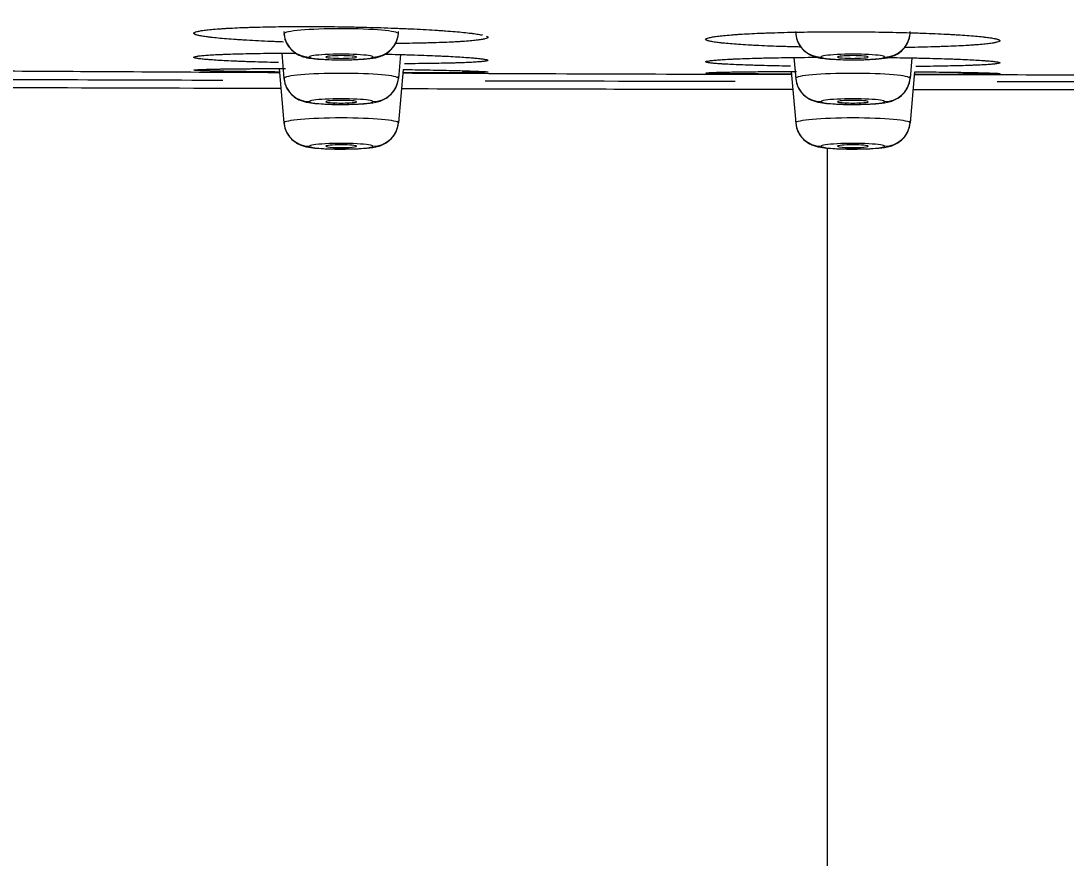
# Model space of a CAD drawing. Header units: millimetres. Extents: x 2433 to 4809, y -10272 to -6912.
# Drawn here: x 3142.27 to 3183.12, y -8053.73 to -8021.01 of the extents above; entities that cross this region are included whole.
import ezdxf

# ---------------------------------------------------------------- set-up
doc = ezdxf.new("R2010")
doc.units = ezdxf.units.MM
doc.layers.add('DIM', color=3, linetype='Continuous', lineweight=13)
doc.styles.add('ARIAL', font='arial.ttf')
doc.dimstyles.get("Standard").update_dxf_attribs({"dimtxt": 15, "dimasz": 15, "dimexe": 0.18, "dimexo": 0.0625, "dimgap": 4, "dimtad": 0, "dimtih": 1, "dimtoh": 1, "dimdec": 1, "dimdsep": 46, "dimtxsty": 'ARIAL', "dimcen": 0, "dimclrd": 3, "dimclre": 3, "dimclrt": 3, "dimadec": 0, "dimazin": 0, "dimtfac": 1, "dimtdec": 1, "dimtofl": 0, "dimtmove": 0, "dimatfit": 3, "dimfxl": 1, "dimtolj": 1, "dimtzin": 0, "dimarcsym": 0})

# ---------------------------------------------------------------- blocks, each defined once
blk = doc.blocks.new('*D39')
at = {"layer": 'Defpoints', "color": 0, "transparency": 16777216}
for p in [(3049.874, -8014.142), (3319.8, -8014.414), (3319.8, -8083.189)]:
    blk.add_point(p, dxfattribs=at)
at = {"layer": 'DIM', "color": 3, "lineweight": -2, "transparency": 16777216}
for p, q in [((3049.874, -8014.204), (3049.874, -8083.369)), ((3319.8, -8014.476), (3319.8, -8083.369)), ((3067.874, -8083.189), (3233.417, -8083.189)), ((3301.8, -8083.189), (3283.432, -8083.189))]:
    blk.add_line(p, q, dxfattribs=at)
at = {"layer": 'DIM', "color": 3, "transparency": 16777216}
for points in [[(3067.874, -8080.189), (3067.874, -8086.189), (3049.874, -8083.189)], [(3301.8, -8080.189), (3301.8, -8086.189), (3319.8, -8083.189)]]:
    blk.add_solid(points, dxfattribs=at)
at = {"layer": 'DIM', "color": 3, "transparency": 16777216, "insert": (3258.425, -8083.189), "char_height": 18, "attachment_point": 5, "style": 'ARIAL'}
blk.add_mtext('\\A1;270', dxfattribs=at)

msp = doc.modelspace()

# ---------------------------------------------------------------- linework, layer by layer
at = {"linetype": 'Continuous', "lineweight": 18}
for p, q in [((3152.465, -8022.275), (3152.551, -8023.256)), ((3157.106, -8022.324), (3157.024, -8023.256)), ((3172.48, -8022.443), (3172.551, -8023.256)), ((3177.094, -8022.457), (3177.024, -8023.256)), ((3152.365, -8022.876), (3152.551, -8024.999)), ((3157.207, -8022.91), (3157.024, -8024.999)), ((3172.375, -8022.987), (3172.551, -8024.999)), ((3177.199, -8022.998), (3177.024, -8024.999)), ((3173.787, -8025.981), (3173.787, -8559.916))]:
    msp.add_line(p, q, dxfattribs=at)
at = {"linetype": 'Continuous', "lineweight": 13}
for centre, major_axis, ratio, start_param, end_param in [((3154.787, -8021.513), (-2.236, 0), 0.087156, 3.141593, 6.283185), ((3153.547, -8021.426), (1, 0), 0.996195, 3.228859, 4.712389), ((3156.028, -8021.426), (-1, 0), 0.996195, 1.570796, 3.054326), ((3173.547, -8021.426), (1, 0), 0.996195, 3.228859, 4.712389), ((3176.028, -8021.426), (-1, 0), 0.996195, 1.570796, 3.054326), ((3154.787, -8022.422), (1.24, 0), 0.087156, 0, 3.141593), ((3174.787, -8022.422), (1.24, 0), 0.087156, 0, 3.141593), ((3154.787, -8022.422), (1.24, 0), 0.087156, 3.141593, 6.283185), ((3174.787, -8022.422), (1.24, 0), 0.087156, 3.141593, 6.283185), ((3154.787, -8023.256), (-2.236, 0), 0.087156, 3.141593, 6.283185), ((3174.787, -8023.256), (-2.236, 0), 0.087156, 3.141593, 6.283185), ((3154.787, -8024.165), (1.24, 0), 0.087156, 0, 3.141593), ((3154.787, -8024.165), (1.24, 0), 0.087156, 3.141593, 6.283185), ((3174.787, -8024.165), (1.24, 0), 0.087156, 0, 3.141593), ((3174.787, -8024.165), (1.24, 0), 0.087156, 3.141593, 6.283185), ((3154.787, -8024.999), (-2.236, 0), 0.087156, 3.141593, 6.283185), ((3174.787, -8024.999), (-2.236, 0), 0.087156, 3.141593, 6.283185), ((3154.787, -8025.908), (1.24, 0), 0.087156, 0, 3.141593), ((3154.787, -8025.908), (1.24, 0), 0.087156, 3.141593, 6.283185), ((3174.787, -8025.908), (1.24, 0), 0.087156, 0, 3.141593), ((3174.787, -8025.908), (1.24, 0), 0.087156, 3.141593, 6.283185)]:
    msp.add_ellipse(centre, major_axis=major_axis, ratio=ratio, start_param=start_param, end_param=end_param, dxfattribs=at)
at = {"linetype": 'Continuous', "lineweight": 18}
for centre, major_axis, ratio, start_param, end_param in [((3154.787, -8022.422), (-0.6, 0), 0.087156, 3.141593, 6.283185), ((3174.787, -8022.422), (-0.6, 0), 0.087156, 3.141593, 6.283185), ((3154.787, -8022.422), (-0.6, 0), 0.087156, 0, 3.141593), ((3174.787, -8022.422), (-0.6, 0), 0.087156, 0, 3.141593), ((3153.547, -8023.169), (1, 0), 0.996195, 3.228859, 4.712389), ((3156.028, -8023.169), (-1, 0), 0.996195, 1.570796, 3.054326), ((3173.547, -8023.169), (1, 0), 0.996195, 3.228859, 4.712389), ((3176.028, -8023.169), (-1, 0), 0.996195, 1.570796, 3.054326), ((3154.787, -8024.168), (-0.6, 0), 0.087156, 3.141593, 6.283185), ((3154.787, -8024.168), (-0.6, 0), 0.087156, 0, 3.141593), ((3174.787, -8024.168), (-0.6, 0), 0.087156, 3.141593, 6.283185), ((3174.787, -8024.168), (-0.6, 0), 0.087156, 0, 3.141593), ((3153.547, -8024.912), (1, 0), 0.996195, 3.228859, 4.712389), ((3156.028, -8024.912), (-1, 0), 0.996195, 1.570796, 3.054326), ((3173.547, -8024.912), (1, 0), 0.996195, 3.228859, 4.712389), ((3176.028, -8024.912), (-1, 0), 0.996195, 1.570796, 3.054326), ((3154.787, -8025.908), (-0.6, 0), 0.087156, 3.141593, 6.283185), ((3154.787, -8025.908), (-0.6, 0), 0.087156, 0, 3.141593), ((3174.787, -8025.908), (-0.6, 0), 0.087156, 3.141593, 6.283185), ((3174.787, -8025.908), (-0.6, 0), 0.087156, 0, 3.141593)]:
    msp.add_ellipse(centre, major_axis=major_axis, ratio=ratio, start_param=start_param, end_param=end_param, dxfattribs=at)
for points, knots in [([(3152.539, -8021.836), (3152.498, -8021.834), (3152.458, -8021.833), (3152.374, -8021.83), (3152.245, -8021.825), (3152.119, -8021.82), (3151.872, -8021.809), (3151.711, -8021.802), (3151.4, -8021.787), (3151.25, -8021.779), (3151.032, -8021.766), (3150.961, -8021.762), (3150.855, -8021.755), (3150.821, -8021.753), (3150.753, -8021.748), (3150.719, -8021.746), (3150.553, -8021.735), (3150.428, -8021.726), (3150.193, -8021.706), (3150.083, -8021.697), (3149.877, -8021.677), (3149.781, -8021.666), (3149.671, -8021.653), (3149.649, -8021.651), (3149.607, -8021.645), (3149.546, -8021.637), (3149.49, -8021.629), (3149.383, -8021.613), (3149.321, -8021.602), (3149.213, -8021.581), (3149.168, -8021.57), (3149.122, -8021.556), (3149.113, -8021.553), (3149.097, -8021.548), (3149.09, -8021.545), (3149.069, -8021.537), (3149.058, -8021.531), (3149.031, -8021.515), (3149.022, -8021.504), (3149.023, -8021.493)], [0, 0, 0, 0, 0.019567, 0.019567, 0.040427, 0.082148, 0.082148, 0.165589, 0.165589, 0.24903, 0.24903, 0.290751, 0.290751, 0.311611, 0.311611, 0.332471, 0.332471, 0.415912, 0.415912, 0.499353, 0.499353, 0.582794, 0.582794, 0.603655, 0.603655, 0.624515, 0.666236, 0.666236, 0.749677, 0.749677, 0.833118, 0.833118, 0.853978, 0.853978, 0.874838, 0.874838, 0.916559, 0.916559, 1, 1, 1, 1]), ([(3149.023, -8021.493), (3149.024, -8021.482), (3149.035, -8021.471), (3149.075, -8021.45), (3149.105, -8021.44), (3149.162, -8021.425), (3149.183, -8021.42), (3149.231, -8021.41), (3149.257, -8021.405), (3149.341, -8021.39), (3149.406, -8021.381), (3149.552, -8021.362), (3149.633, -8021.354), (3149.81, -8021.337), (3149.907, -8021.329), (3150.039, -8021.319), (3150.065, -8021.317), (3150.12, -8021.313), (3150.148, -8021.311), (3150.233, -8021.306), (3150.291, -8021.302), (3150.471, -8021.292), (3150.597, -8021.286), (3150.863, -8021.274), (3151.003, -8021.268), (3151.222, -8021.261), (3151.296, -8021.259), (3151.411, -8021.255), (3151.449, -8021.254), (3151.527, -8021.252), (3151.567, -8021.251), (3151.765, -8021.246), (3151.927, -8021.243), (3152.26, -8021.237), (3152.43, -8021.235), (3152.777, -8021.232), (3152.954, -8021.231), (3153.181, -8021.23), (3153.226, -8021.23), (3153.318, -8021.23), (3153.364, -8021.23), (3153.501, -8021.23), (3153.593, -8021.23), (3153.87, -8021.23), (3154.055, -8021.232), (3154.428, -8021.235), (3154.615, -8021.237), (3154.897, -8021.241), (3154.991, -8021.243), (3155.133, -8021.245), (3155.18, -8021.246), (3155.275, -8021.248), (3155.322, -8021.249), (3155.557, -8021.254), (3155.743, -8021.259), (3156.11, -8021.268), (3156.292, -8021.274), (3156.65, -8021.286), (3156.827, -8021.292), (3157.045, -8021.301), (3157.089, -8021.303), (3157.175, -8021.306), (3157.304, -8021.311), (3157.43, -8021.317), (3157.678, -8021.329), (3157.838, -8021.337), (3158.149, -8021.353), (3158.3, -8021.362), (3158.518, -8021.376), (3158.589, -8021.38), (3158.694, -8021.388), (3158.729, -8021.39), (3158.797, -8021.395), (3158.965, -8021.407), (3159.121, -8021.419), (3159.356, -8021.44), (3159.576, -8021.46), (3159.767, -8021.482), (3159.877, -8021.495), (3159.898, -8021.498), (3159.94, -8021.503), (3160.001, -8021.512), (3160.058, -8021.52), (3160.164, -8021.536), (3160.226, -8021.547), (3160.291, -8021.56), (3160.302, -8021.563), (3160.312, -8021.565)], [0, 0, 0, 0, 0.034239, 0.034239, 0.068478, 0.068478, 0.085597, 0.085597, 0.102717, 0.102717, 0.136956, 0.136956, 0.171195, 0.171195, 0.205434, 0.205434, 0.213993, 0.213993, 0.222553, 0.222553, 0.239673, 0.239673, 0.273912, 0.273912, 0.308151, 0.308151, 0.32527, 0.32527, 0.33383, 0.33383, 0.34239, 0.34239, 0.376628, 0.376628, 0.410867, 0.410867, 0.445106, 0.445106, 0.453666, 0.453666, 0.462226, 0.462226, 0.479345, 0.479345, 0.513584, 0.513584, 0.547823, 0.547823, 0.564943, 0.564943, 0.573502, 0.573502, 0.582062, 0.582062, 0.616301, 0.616301, 0.65054, 0.65054, 0.684779, 0.684779, 0.693339, 0.693339, 0.701899, 0.719018, 0.719018, 0.753257, 0.753257, 0.787496, 0.787496, 0.804615, 0.804615, 0.813175, 0.813175, 0.821735, 0.855974, 0.855974, 0.890213, 0.924452, 0.924452, 0.933011, 0.933011, 0.941571, 0.958691, 0.958691, 0.99293, 0.99293, 1, 1, 1, 1]), ([(3152.547, -8021.426), (3152.549, -8021.564), (3152.593, -8021.787), (3152.757, -8022.063), (3152.944, -8022.24), (3153.132, -8022.352), (3153.305, -8022.416), (3153.501, -8022.462), (3153.781, -8022.499), (3154.238, -8022.526), (3154.64, -8022.537), (3154.817, -8022.534), (3154.826, -8022.533)], [0, 0, 0, 0, 0.122527, 0.215408, 0.294634, 0.364592, 0.427727, 0.496738, 0.634659, 0.831916, 0.991471, 1, 1, 1, 1]), ([(3154.826, -8022.533), (3155.004, -8022.533), (3155.349, -8022.527), (3155.853, -8022.492), (3156.143, -8022.461), (3156.49, -8022.337), (3156.752, -8022.148), (3156.952, -8021.859), (3157.021, -8021.602), (3157.028, -8021.454), (3157.028, -8021.426)], [0, 0, 0, 0, 0.162675, 0.337768, 0.550867, 0.638384, 0.752048, 0.857541, 0.972916, 1, 1, 1, 1]), ([(3169.032, -8021.73), (3169.034, -8021.72), (3169.045, -8021.71), (3169.085, -8021.689), (3169.114, -8021.679), (3169.172, -8021.664), (3169.193, -8021.659), (3169.24, -8021.649), (3169.266, -8021.644), (3169.351, -8021.629), (3169.416, -8021.62), (3169.562, -8021.601), (3169.643, -8021.592), (3169.82, -8021.574), (3169.917, -8021.565), (3170.049, -8021.555), (3170.076, -8021.553), (3170.13, -8021.549), (3170.158, -8021.547), (3170.243, -8021.541), (3170.302, -8021.537), (3170.481, -8021.525), (3170.608, -8021.518), (3170.874, -8021.504), (3171.013, -8021.498), (3171.232, -8021.489), (3171.307, -8021.486), (3171.421, -8021.482), (3171.46, -8021.48), (3171.538, -8021.477), (3171.577, -8021.476), (3171.775, -8021.47), (3171.938, -8021.465), (3172.271, -8021.456), (3172.441, -8021.453), (3172.788, -8021.446), (3172.965, -8021.444), (3173.192, -8021.441), (3173.237, -8021.44), (3173.329, -8021.439), (3173.375, -8021.439), (3173.512, -8021.437), (3173.605, -8021.437), (3173.881, -8021.435), (3174.067, -8021.434), (3174.439, -8021.434), (3174.626, -8021.434), (3174.908, -8021.436), (3175.002, -8021.436), (3175.144, -8021.438), (3175.191, -8021.438), (3175.286, -8021.439), (3175.333, -8021.439), (3175.569, -8021.442), (3175.754, -8021.445), (3176.122, -8021.451), (3176.303, -8021.455), (3176.661, -8021.463), (3176.838, -8021.467), (3177.056, -8021.474), (3177.1, -8021.475), (3177.186, -8021.478), (3177.315, -8021.482), (3177.441, -8021.486), (3177.689, -8021.495), (3177.85, -8021.501), (3178.16, -8021.515), (3178.311, -8021.522), (3178.529, -8021.533), (3178.6, -8021.537), (3178.705, -8021.543), (3178.739, -8021.545), (3178.808, -8021.549), (3178.976, -8021.559), (3179.132, -8021.57), (3179.367, -8021.588), (3179.586, -8021.606), (3179.777, -8021.625), (3179.887, -8021.637), (3179.908, -8021.64), (3179.95, -8021.644), (3180.011, -8021.652), (3180.068, -8021.659), (3180.174, -8021.674), (3180.236, -8021.684), (3180.344, -8021.705), (3180.389, -8021.715), (3180.434, -8021.728), (3180.443, -8021.731), (3180.459, -8021.736), (3180.467, -8021.738), (3180.487, -8021.746), (3180.499, -8021.751), (3180.526, -8021.767), (3180.534, -8021.777), (3180.533, -8021.787)], [0, 0, 0, 0, 0.03125, 0.03125, 0.0625, 0.0625, 0.078125, 0.078125, 0.09375, 0.09375, 0.125, 0.125, 0.15625, 0.15625, 0.1875, 0.1875, 0.195312, 0.195312, 0.203125, 0.203125, 0.21875, 0.21875, 0.25, 0.25, 0.28125, 0.28125, 0.296875, 0.296875, 0.304687, 0.304687, 0.3125, 0.3125, 0.34375, 0.34375, 0.375, 0.375, 0.40625, 0.40625, 0.414062, 0.414062, 0.421875, 0.421875, 0.4375, 0.4375, 0.46875, 0.46875, 0.5, 0.5, 0.515625, 0.515625, 0.523437, 0.523437, 0.53125, 0.53125, 0.5625, 0.5625, 0.59375, 0.59375, 0.625, 0.625, 0.632812, 0.632812, 0.640625, 0.65625, 0.65625, 0.6875, 0.6875, 0.71875, 0.71875, 0.734375, 0.734375, 0.742187, 0.742187, 0.75, 0.78125, 0.78125, 0.8125, 0.84375, 0.84375, 0.851562, 0.851562, 0.859375, 0.875, 0.875, 0.90625, 0.90625, 0.9375, 0.9375, 0.945312, 0.945312, 0.953125, 0.953125, 0.96875, 0.96875, 1, 1, 1, 1]), ([(3172.547, -8021.426), (3172.549, -8021.564), (3172.593, -8021.787), (3172.757, -8022.063), (3172.944, -8022.24), (3173.132, -8022.352), (3173.305, -8022.416), (3173.501, -8022.462), (3173.781, -8022.499), (3174.238, -8022.526), (3174.64, -8022.537), (3174.817, -8022.534), (3174.826, -8022.533)], [0, 0, 0, 0, 0.122527, 0.215408, 0.294634, 0.364592, 0.427727, 0.496738, 0.634659, 0.831916, 0.991471, 1, 1, 1, 1]), ([(3174.826, -8022.533), (3175.004, -8022.533), (3175.349, -8022.527), (3175.853, -8022.492), (3176.143, -8022.461), (3176.49, -8022.337), (3176.752, -8022.148), (3176.952, -8021.859), (3177.021, -8021.602), (3177.028, -8021.454), (3177.028, -8021.426)], [0, 0, 0, 0, 0.162675, 0.337768, 0.550867, 0.638384, 0.752048, 0.857541, 0.972916, 1, 1, 1, 1]), ([(3160.524, -8021.656), (3160.523, -8021.666), (3160.512, -8021.676), (3160.472, -8021.697), (3160.443, -8021.706), (3160.385, -8021.721), (3160.364, -8021.725), (3160.328, -8021.732), (3160.316, -8021.735), (3160.29, -8021.739), (3160.276, -8021.742), (3160.206, -8021.753), (3160.141, -8021.762), (3159.995, -8021.779), (3159.914, -8021.787), (3159.736, -8021.802), (3159.639, -8021.809), (3159.507, -8021.818), (3159.481, -8021.82), (3159.426, -8021.823), (3159.398, -8021.825), (3159.313, -8021.83), (3159.255, -8021.833), (3159.075, -8021.842), (3158.948, -8021.848), (3158.682, -8021.859), (3158.543, -8021.863), (3158.324, -8021.87), (3158.249, -8021.872), (3158.135, -8021.875), (3158.096, -8021.876), (3158.018, -8021.878), (3157.979, -8021.879), (3157.781, -8021.883), (3157.619, -8021.886), (3157.287, -8021.891), (3157.117, -8021.893), (3156.94, -8021.894), (3156.938, -8021.894), (3156.935, -8021.894)], [0, 0, 0, 0, 0.083219, 0.083219, 0.166438, 0.166438, 0.208047, 0.208047, 0.228852, 0.228852, 0.249657, 0.249657, 0.332876, 0.332876, 0.416095, 0.416095, 0.499313, 0.499313, 0.520118, 0.520118, 0.540923, 0.540923, 0.582532, 0.582532, 0.665751, 0.665751, 0.74897, 0.74897, 0.79058, 0.79058, 0.811384, 0.811384, 0.832189, 0.832189, 0.915408, 0.915408, 0.998627, 0.998627, 1, 1, 1, 1]), ([(3160.46, -8021.606), (3160.462, -8021.606), (3160.463, -8021.607), (3160.478, -8021.613), (3160.489, -8021.618), (3160.516, -8021.634), (3160.525, -8021.645), (3160.524, -8021.656)], [0, 0, 0, 0, 0.02787, 0.02787, 0.351913, 0.351913, 1, 1, 1, 1]), ([(3172.742, -8022.033), (3172.679, -8022.031), (3172.616, -8022.03), (3172.511, -8022.027), (3172.467, -8022.026), (3172.381, -8022.024), (3172.252, -8022.02), (3172.126, -8022.016), (3171.878, -8022.008), (3171.718, -8022.003), (3171.407, -8021.991), (3171.257, -8021.984), (3171.039, -8021.974), (3170.968, -8021.97), (3170.863, -8021.965), (3170.828, -8021.963), (3170.76, -8021.959), (3170.726, -8021.957), (3170.56, -8021.948), (3170.435, -8021.94), (3170.2, -8021.924), (3170.09, -8021.915), (3169.885, -8021.898), (3169.789, -8021.889), (3169.679, -8021.877), (3169.657, -8021.875), (3169.615, -8021.87), (3169.554, -8021.863), (3169.498, -8021.856), (3169.392, -8021.842), (3169.329, -8021.832), (3169.222, -8021.812), (3169.176, -8021.802), (3169.131, -8021.79), (3169.122, -8021.787), (3169.106, -8021.782), (3169.099, -8021.779), (3169.078, -8021.772), (3169.067, -8021.766), (3169.04, -8021.751), (3169.031, -8021.741), (3169.032, -8021.73)], [0, 0, 0, 0, 0.028812, 0.028812, 0.049045, 0.049045, 0.069278, 0.109744, 0.109744, 0.190677, 0.190677, 0.271609, 0.271609, 0.312075, 0.312075, 0.332308, 0.332308, 0.352541, 0.352541, 0.433474, 0.433474, 0.514406, 0.514406, 0.595338, 0.595338, 0.615571, 0.615571, 0.635804, 0.676271, 0.676271, 0.757203, 0.757203, 0.838135, 0.838135, 0.858368, 0.858368, 0.878601, 0.878601, 0.919068, 0.919068, 1, 1, 1, 1]), ([(3180.533, -8021.787), (3180.532, -8021.798), (3180.521, -8021.808), (3180.481, -8021.828), (3180.452, -8021.838), (3180.394, -8021.852), (3180.373, -8021.857), (3180.337, -8021.864), (3180.325, -8021.866), (3180.299, -8021.871), (3180.285, -8021.873), (3180.214, -8021.885), (3180.149, -8021.894), (3180.003, -8021.912), (3179.922, -8021.92), (3179.744, -8021.937), (3179.647, -8021.945), (3179.515, -8021.954), (3179.488, -8021.956), (3179.434, -8021.96), (3179.406, -8021.962), (3179.321, -8021.967), (3179.262, -8021.971), (3179.082, -8021.981), (3178.956, -8021.988), (3178.69, -8022), (3178.55, -8022.006), (3178.331, -8022.014), (3178.257, -8022.017), (3178.142, -8022.02), (3178.104, -8022.022), (3178.026, -8022.024), (3177.986, -8022.025), (3177.788, -8022.031), (3177.626, -8022.035), (3177.294, -8022.043), (3177.124, -8022.046), (3176.908, -8022.049), (3176.865, -8022.05), (3176.822, -8022.051)], [0, 0, 0, 0, 0.081669, 0.081669, 0.163339, 0.163339, 0.204173, 0.204173, 0.224591, 0.224591, 0.245008, 0.245008, 0.326677, 0.326677, 0.408347, 0.408347, 0.490016, 0.490016, 0.510433, 0.510433, 0.530851, 0.530851, 0.571685, 0.571685, 0.653355, 0.653355, 0.735024, 0.735024, 0.775859, 0.775859, 0.796276, 0.796276, 0.816693, 0.816693, 0.898362, 0.898362, 0.980032, 0.980032, 1, 1, 1, 1]), ([(3149.028, -8022.432), (3149.029, -8022.425), (3149.041, -8022.418), (3149.082, -8022.405), (3149.112, -8022.398), (3149.19, -8022.385), (3149.238, -8022.379), (3149.352, -8022.367), (3149.418, -8022.361), (3149.565, -8022.35), (3149.646, -8022.344), (3149.825, -8022.333), (3149.922, -8022.328), (3150.054, -8022.322), (3150.081, -8022.321), (3150.136, -8022.319), (3150.164, -8022.318), (3150.249, -8022.314), (3150.308, -8022.312), (3150.488, -8022.305), (3150.615, -8022.302), (3150.882, -8022.294), (3151.022, -8022.291), (3151.241, -8022.287), (3151.316, -8022.285), (3151.431, -8022.283), (3151.469, -8022.283), (3151.547, -8022.281), (3151.587, -8022.281), (3151.786, -8022.278), (3151.949, -8022.276), (3152.282, -8022.273), (3152.452, -8022.272), (3152.748, -8022.271), (3152.872, -8022.27), (3152.997, -8022.27)], [0, 0, 0, 0, 0.078731, 0.078731, 0.157462, 0.157462, 0.236193, 0.236193, 0.314923, 0.314923, 0.393654, 0.393654, 0.472385, 0.472385, 0.492068, 0.492068, 0.511751, 0.511751, 0.551116, 0.551116, 0.629847, 0.629847, 0.708578, 0.708578, 0.747943, 0.747943, 0.767626, 0.767626, 0.787309, 0.787309, 0.866039, 0.866039, 0.94477, 0.94477, 1, 1, 1, 1]), ([(3156.518, -8022.309), (3156.69, -8022.313), (3156.859, -8022.317), (3157.069, -8022.323), (3157.113, -8022.325), (3157.199, -8022.327), (3157.328, -8022.331), (3157.453, -8022.335), (3157.701, -8022.343), (3157.861, -8022.348), (3158.171, -8022.359), (3158.321, -8022.365), (3158.538, -8022.374), (3158.609, -8022.378), (3158.714, -8022.382), (3158.749, -8022.384), (3158.817, -8022.387), (3158.984, -8022.395), (3159.14, -8022.403), (3159.373, -8022.417), (3159.592, -8022.43), (3159.781, -8022.444), (3159.89, -8022.453), (3159.912, -8022.455), (3159.953, -8022.458), (3160.014, -8022.463), (3160.07, -8022.469), (3160.175, -8022.479), (3160.236, -8022.486), (3160.343, -8022.5), (3160.387, -8022.506), (3160.432, -8022.515), (3160.44, -8022.517), (3160.456, -8022.52), (3160.463, -8022.522), (3160.484, -8022.527), (3160.495, -8022.53), (3160.521, -8022.54), (3160.529, -8022.547), (3160.527, -8022.553)], [0, 0, 0, 0, 0.073895, 0.073895, 0.093189, 0.093189, 0.112483, 0.151071, 0.151071, 0.228246, 0.228246, 0.305422, 0.305422, 0.344009, 0.344009, 0.363303, 0.363303, 0.382597, 0.459772, 0.459772, 0.536948, 0.614123, 0.614123, 0.633417, 0.633417, 0.652711, 0.691298, 0.691298, 0.768474, 0.768474, 0.845649, 0.845649, 0.864943, 0.864943, 0.884237, 0.884237, 0.922825, 0.922825, 1, 1, 1, 1]), ([(3152.335, -8022.641), (3152.314, -8022.641), (3152.208, -8022.638), (3152.103, -8022.635), (3151.856, -8022.629), (3151.696, -8022.624), (3151.386, -8022.615), (3151.236, -8022.61), (3151.018, -8022.602), (3150.947, -8022.599), (3150.843, -8022.595), (3150.808, -8022.594), (3150.74, -8022.591), (3150.707, -8022.59), (3150.541, -8022.582), (3150.417, -8022.577), (3150.183, -8022.565), (3150.073, -8022.559), (3149.869, -8022.546), (3149.774, -8022.54), (3149.664, -8022.532), (3149.643, -8022.53), (3149.601, -8022.527), (3149.541, -8022.522), (3149.485, -8022.517), (3149.379, -8022.507), (3149.318, -8022.5), (3149.212, -8022.487), (3149.167, -8022.48), (3149.122, -8022.471), (3149.114, -8022.47), (3149.098, -8022.466), (3149.091, -8022.464), (3149.071, -8022.459), (3149.06, -8022.456), (3149.034, -8022.445), (3149.026, -8022.438), (3149.028, -8022.432)], [0, 0, 0, 0, 0.010668, 0.053682, 0.053682, 0.139711, 0.139711, 0.22574, 0.22574, 0.268754, 0.268754, 0.290262, 0.290262, 0.311769, 0.311769, 0.397798, 0.397798, 0.483827, 0.483827, 0.569855, 0.569855, 0.591363, 0.591363, 0.61287, 0.655884, 0.655884, 0.741913, 0.741913, 0.827942, 0.827942, 0.849449, 0.849449, 0.870957, 0.870957, 0.913971, 0.913971, 1, 1, 1, 1]), ([(3160.527, -8022.553), (3160.525, -8022.56), (3160.514, -8022.566), (3160.472, -8022.578), (3160.442, -8022.584), (3160.384, -8022.592), (3160.362, -8022.595), (3160.326, -8022.599), (3160.313, -8022.6), (3160.287, -8022.603), (3160.273, -8022.604), (3160.202, -8022.611), (3160.136, -8022.616), (3159.989, -8022.626), (3159.908, -8022.63), (3159.729, -8022.639), (3159.631, -8022.643), (3159.499, -8022.648), (3159.472, -8022.649), (3159.417, -8022.651), (3159.389, -8022.652), (3159.304, -8022.655), (3159.245, -8022.656), (3159.064, -8022.662), (3158.938, -8022.665), (3158.671, -8022.67), (3158.531, -8022.673), (3158.311, -8022.676), (3158.236, -8022.677), (3158.122, -8022.679), (3158.083, -8022.679), (3158.005, -8022.68), (3157.966, -8022.68), (3157.767, -8022.682), (3157.604, -8022.684), (3157.379, -8022.685), (3157.32, -8022.686), (3157.26, -8022.686)], [0, 0, 0, 0, 0.088071, 0.088071, 0.176142, 0.176142, 0.220177, 0.220177, 0.242195, 0.242195, 0.264212, 0.264212, 0.352283, 0.352283, 0.440354, 0.440354, 0.528425, 0.528425, 0.550443, 0.550443, 0.57246, 0.57246, 0.616496, 0.616496, 0.704566, 0.704566, 0.792637, 0.792637, 0.836673, 0.836673, 0.85869, 0.85869, 0.880708, 0.880708, 0.968779, 0.968779, 1, 1, 1, 1]), ([(3172.348, -8022.78), (3172.324, -8022.78), (3172.214, -8022.778), (3172.107, -8022.776), (3171.86, -8022.771), (3171.7, -8022.768), (3171.39, -8022.761), (3171.24, -8022.757), (3171.023, -8022.751), (3170.952, -8022.749), (3170.847, -8022.746), (3170.813, -8022.745), (3170.745, -8022.743), (3170.711, -8022.742), (3170.546, -8022.736), (3170.422, -8022.732), (3170.188, -8022.722), (3170.078, -8022.717), (3169.874, -8022.707), (3169.779, -8022.702), (3169.67, -8022.695), (3169.649, -8022.694), (3169.607, -8022.691), (3169.546, -8022.687), (3169.49, -8022.683), (3169.385, -8022.674), (3169.324, -8022.668), (3169.218, -8022.657), (3169.173, -8022.651), (3169.128, -8022.643), (3169.12, -8022.642), (3169.104, -8022.639), (3169.097, -8022.637), (3169.077, -8022.632), (3169.066, -8022.629), (3169.04, -8022.62), (3169.032, -8022.614), (3169.034, -8022.608)], [0, 0, 0, 0, 0.012155, 0.055105, 0.055105, 0.141004, 0.141004, 0.226904, 0.226904, 0.269853, 0.269853, 0.291328, 0.291328, 0.312803, 0.312803, 0.398703, 0.398703, 0.484602, 0.484602, 0.570502, 0.570502, 0.591977, 0.591977, 0.613452, 0.656402, 0.656402, 0.742301, 0.742301, 0.828201, 0.828201, 0.849676, 0.849676, 0.871151, 0.871151, 0.9141, 0.9141, 1, 1, 1, 1]), ([(3169.034, -8022.608), (3169.036, -8022.601), (3169.048, -8022.595), (3169.089, -8022.583), (3169.119, -8022.577), (3169.197, -8022.565), (3169.246, -8022.559), (3169.36, -8022.547), (3169.425, -8022.541), (3169.572, -8022.53), (3169.654, -8022.524), (3169.833, -8022.513), (3169.93, -8022.508), (3170.062, -8022.502), (3170.089, -8022.5), (3170.144, -8022.498), (3170.172, -8022.497), (3170.257, -8022.493), (3170.316, -8022.491), (3170.497, -8022.483), (3170.623, -8022.479), (3170.89, -8022.471), (3171.03, -8022.467), (3171.25, -8022.461), (3171.325, -8022.459), (3171.439, -8022.457), (3171.478, -8022.456), (3171.556, -8022.454), (3171.596, -8022.454), (3171.794, -8022.45), (3171.957, -8022.447), (3172.291, -8022.442), (3172.461, -8022.44), (3172.809, -8022.436), (3172.987, -8022.434), (3173.213, -8022.433), (3173.259, -8022.432), (3173.33, -8022.432), (3173.356, -8022.432), (3173.382, -8022.432)], [0, 0, 0, 0, 0.07468, 0.07468, 0.14936, 0.14936, 0.224039, 0.224039, 0.298719, 0.298719, 0.373399, 0.373399, 0.448079, 0.448079, 0.466749, 0.466749, 0.485419, 0.485419, 0.522759, 0.522759, 0.597438, 0.597438, 0.672118, 0.672118, 0.709458, 0.709458, 0.728128, 0.728128, 0.746798, 0.746798, 0.821478, 0.821478, 0.896158, 0.896158, 0.970838, 0.970838, 0.989508, 0.989508, 1, 1, 1, 1]), ([(3176.113, -8022.441), (3176.245, -8022.443), (3176.376, -8022.445), (3176.684, -8022.45), (3176.861, -8022.453), (3177.079, -8022.457), (3177.122, -8022.458), (3177.208, -8022.459), (3177.337, -8022.462), (3177.463, -8022.465), (3177.71, -8022.471), (3177.87, -8022.475), (3178.18, -8022.483), (3178.33, -8022.488), (3178.547, -8022.495), (3178.618, -8022.498), (3178.723, -8022.501), (3178.757, -8022.503), (3178.825, -8022.505), (3178.993, -8022.512), (3179.148, -8022.519), (3179.382, -8022.53), (3179.6, -8022.541), (3179.789, -8022.553), (3179.898, -8022.56), (3179.92, -8022.562), (3179.961, -8022.565), (3180.022, -8022.569), (3180.078, -8022.574), (3180.183, -8022.583), (3180.244, -8022.589), (3180.35, -8022.602), (3180.395, -8022.608), (3180.439, -8022.616), (3180.448, -8022.617), (3180.463, -8022.62), (3180.471, -8022.622), (3180.491, -8022.627), (3180.502, -8022.63), (3180.528, -8022.639), (3180.536, -8022.645), (3180.534, -8022.651)], [0, 0, 0, 0, 0.052754, 0.052754, 0.125619, 0.125619, 0.143836, 0.143836, 0.162052, 0.198484, 0.198484, 0.271349, 0.271349, 0.344214, 0.344214, 0.380647, 0.380647, 0.398863, 0.398863, 0.41708, 0.489945, 0.489945, 0.56281, 0.635675, 0.635675, 0.653891, 0.653891, 0.672107, 0.70854, 0.70854, 0.781405, 0.781405, 0.85427, 0.85427, 0.872486, 0.872486, 0.890702, 0.890702, 0.927135, 0.927135, 1, 1, 1, 1]), ([(3180.534, -8022.651), (3180.532, -8022.657), (3180.52, -8022.663), (3180.479, -8022.675), (3180.449, -8022.681), (3180.39, -8022.689), (3180.368, -8022.692), (3180.332, -8022.696), (3180.32, -8022.697), (3180.293, -8022.7), (3180.279, -8022.701), (3180.208, -8022.708), (3180.142, -8022.713), (3179.995, -8022.723), (3179.914, -8022.728), (3179.734, -8022.737), (3179.637, -8022.742), (3179.504, -8022.747), (3179.477, -8022.748), (3179.422, -8022.75), (3179.394, -8022.751), (3179.309, -8022.754), (3179.25, -8022.756), (3179.069, -8022.762), (3178.943, -8022.766), (3178.676, -8022.772), (3178.536, -8022.775), (3178.316, -8022.78), (3178.241, -8022.781), (3178.126, -8022.783), (3178.088, -8022.784), (3178.01, -8022.785), (3177.97, -8022.786), (3177.771, -8022.789), (3177.609, -8022.791), (3177.379, -8022.794), (3177.315, -8022.794), (3177.25, -8022.795)], [0, 0, 0, 0, 0.087858, 0.087858, 0.175716, 0.175716, 0.219645, 0.219645, 0.24161, 0.24161, 0.263574, 0.263574, 0.351432, 0.351432, 0.43929, 0.43929, 0.527148, 0.527148, 0.549113, 0.549113, 0.571077, 0.571077, 0.615006, 0.615006, 0.702864, 0.702864, 0.790722, 0.790722, 0.834651, 0.834651, 0.856616, 0.856616, 0.87858, 0.87858, 0.966438, 0.966438, 1, 1, 1, 1]), ([(3137.204, -8022.941), (3138.62, -8022.949), (3141.519, -8022.966), (3146.195, -8022.992), (3149.851, -8023.012), (3151.972, -8023.022), (3152.375, -8023.024)], [0, 0, 0, 0, 0.287335, 0.588231, 0.921856, 1, 1, 1, 1]), ([(3152.372, -8023.01), (3152.333, -8023.009), (3152.208, -8023.008), (3152.086, -8023.007), (3151.839, -8023.004), (3151.679, -8023.003), (3151.37, -8022.999), (3151.22, -8022.997), (3151.004, -8022.994), (3150.933, -8022.993), (3150.829, -8022.992), (3150.794, -8022.991), (3150.727, -8022.99), (3150.693, -8022.99), (3150.529, -8022.987), (3150.405, -8022.985), (3150.172, -8022.981), (3150.064, -8022.979), (3149.86, -8022.974), (3149.766, -8022.972), (3149.658, -8022.969), (3149.637, -8022.968), (3149.595, -8022.967), (3149.535, -8022.965), (3149.48, -8022.964), (3149.376, -8022.96), (3149.315, -8022.958), (3149.21, -8022.953), (3149.166, -8022.95), (3149.122, -8022.947), (3149.114, -8022.946), (3149.099, -8022.945), (3149.092, -8022.944), (3149.072, -8022.942), (3149.062, -8022.941), (3149.037, -8022.937), (3149.03, -8022.935), (3149.032, -8022.932)], [0, 0, 0, 0, 0.01965, 0.062273, 0.062273, 0.147521, 0.147521, 0.232769, 0.232769, 0.275393, 0.275393, 0.296705, 0.296705, 0.318017, 0.318017, 0.403265, 0.403265, 0.488513, 0.488513, 0.573761, 0.573761, 0.595073, 0.595073, 0.616385, 0.659009, 0.659009, 0.744256, 0.744256, 0.829504, 0.829504, 0.850816, 0.850816, 0.872128, 0.872128, 0.914752, 0.914752, 1, 1, 1, 1]), ([(3149.032, -8022.932), (3149.035, -8022.929), (3149.047, -8022.927), (3149.09, -8022.922), (3149.151, -8022.917), (3149.248, -8022.912), (3149.335, -8022.909), (3149.366, -8022.907), (3149.432, -8022.905), (3149.467, -8022.904), (3149.578, -8022.901), (3149.66, -8022.899), (3149.839, -8022.895), (3149.937, -8022.893), (3150.07, -8022.891), (3150.097, -8022.89), (3150.152, -8022.889), (3150.18, -8022.889), (3150.266, -8022.887), (3150.325, -8022.887), (3150.506, -8022.884), (3150.633, -8022.883), (3150.901, -8022.88), (3151.041, -8022.879), (3151.261, -8022.878), (3151.336, -8022.877), (3151.451, -8022.877), (3151.49, -8022.877), (3151.568, -8022.876), (3151.608, -8022.876), (3151.807, -8022.875), (3151.97, -8022.875), (3152.293, -8022.874), (3152.453, -8022.874), (3152.615, -8022.874)], [0, 0, 0, 0, 0.083784, 0.083784, 0.167567, 0.251351, 0.251351, 0.293243, 0.293243, 0.335135, 0.335135, 0.418918, 0.418918, 0.502702, 0.502702, 0.523648, 0.523648, 0.544594, 0.544594, 0.586486, 0.586486, 0.670269, 0.670269, 0.754053, 0.754053, 0.795945, 0.795945, 0.816891, 0.816891, 0.837837, 0.837837, 0.92162, 0.92162, 1, 1, 1, 1]), ([(3152.547, -8023.169), (3152.549, -8023.307), (3152.593, -8023.531), (3152.757, -8023.806), (3152.944, -8023.983), (3153.132, -8024.095), (3153.305, -8024.159), (3153.501, -8024.205), (3153.781, -8024.243), (3154.238, -8024.269), (3154.64, -8024.28), (3154.817, -8024.277), (3154.826, -8024.277)], [0, 0, 0, 0, 0.122527, 0.215408, 0.294634, 0.364592, 0.427727, 0.496738, 0.634659, 0.831916, 0.991471, 1, 1, 1, 1]), ([(3154.826, -8024.277), (3155.004, -8024.276), (3155.349, -8024.27), (3155.853, -8024.236), (3156.143, -8024.204), (3156.49, -8024.08), (3156.752, -8023.891), (3156.952, -8023.602), (3157.021, -8023.345), (3157.028, -8023.197), (3157.028, -8023.169)], [0, 0, 0, 0, 0.162675, 0.337768, 0.550867, 0.638384, 0.752048, 0.857541, 0.972916, 1, 1, 1, 1]), ([(3157.195, -8023.047), (3159.186, -8023.056), (3163.484, -8023.074), (3168.551, -8023.09), (3171.622, -8023.098), (3172.385, -8023.099)], [0, 0, 0, 0, 0.394292, 0.849456, 1, 1, 1, 1]), ([(3157.212, -8022.91), (3157.245, -8022.911), (3157.363, -8022.913), (3157.478, -8022.915), (3157.726, -8022.919), (3157.885, -8022.921), (3158.195, -8022.927), (3158.344, -8022.93), (3158.56, -8022.935), (3158.631, -8022.936), (3158.735, -8022.938), (3158.77, -8022.939), (3158.838, -8022.941), (3158.871, -8022.941), (3159.035, -8022.945), (3159.159, -8022.948), (3159.391, -8022.954), (3159.609, -8022.96), (3159.797, -8022.966), (3159.905, -8022.97), (3159.926, -8022.971), (3159.967, -8022.972), (3160.027, -8022.974), (3160.082, -8022.977), (3160.186, -8022.981), (3160.247, -8022.984), (3160.352, -8022.989), (3160.396, -8022.992), (3160.448, -8022.995), (3160.463, -8022.997), (3160.489, -8022.999), (3160.5, -8023), (3160.525, -8023.004), (3160.532, -8023.006), (3160.53, -8023.008)], [0, 0, 0, 0, 0.016337, 0.059105, 0.059105, 0.144641, 0.144641, 0.230177, 0.230177, 0.272945, 0.272945, 0.294329, 0.294329, 0.315713, 0.315713, 0.401249, 0.401249, 0.486785, 0.572321, 0.572321, 0.593705, 0.593705, 0.615089, 0.657856, 0.657856, 0.743392, 0.743392, 0.828928, 0.828928, 0.871696, 0.871696, 0.914464, 0.914464, 1, 1, 1, 1]), ([(3160.53, -8023.008), (3160.527, -8023.011), (3160.515, -8023.013), (3160.472, -8023.016), (3160.442, -8023.018), (3160.382, -8023.021), (3160.36, -8023.022), (3160.311, -8023.023), (3160.285, -8023.024), (3160.198, -8023.026), (3160.132, -8023.027), (3159.984, -8023.03), (3159.902, -8023.031), (3159.722, -8023.033), (3159.624, -8023.034), (3159.491, -8023.034), (3159.464, -8023.035), (3159.408, -8023.035), (3159.38, -8023.035), (3159.294, -8023.036), (3159.236, -8023.036), (3159.054, -8023.037), (3158.927, -8023.037), (3158.659, -8023.037), (3158.519, -8023.038), (3158.299, -8023.038), (3158.224, -8023.038), (3158.109, -8023.038), (3158.07, -8023.038), (3157.992, -8023.038), (3157.952, -8023.038), (3157.753, -8023.037), (3157.59, -8023.037), (3157.359, -8023.037), (3157.294, -8023.037), (3157.228, -8023.036)], [0, 0, 0, 0, 0.087827, 0.087827, 0.175654, 0.175654, 0.219568, 0.219568, 0.263481, 0.263481, 0.351309, 0.351309, 0.439136, 0.439136, 0.526963, 0.526963, 0.54892, 0.54892, 0.570876, 0.570876, 0.61479, 0.61479, 0.702617, 0.702617, 0.790444, 0.790444, 0.834358, 0.834358, 0.856315, 0.856315, 0.878272, 0.878272, 0.966099, 0.966099, 1, 1, 1, 1]), ([(3172.38, -8023.094), (3172.338, -8023.093), (3172.211, -8023.093), (3172.087, -8023.092), (3171.84, -8023.091), (3171.681, -8023.09), (3171.372, -8023.088), (3171.222, -8023.087), (3171.006, -8023.086), (3170.935, -8023.085), (3170.831, -8023.084), (3170.796, -8023.084), (3170.729, -8023.083), (3170.695, -8023.083), (3170.531, -8023.082), (3170.407, -8023.08), (3170.175, -8023.078), (3170.066, -8023.077), (3169.863, -8023.074), (3169.769, -8023.072), (3169.661, -8023.07), (3169.64, -8023.07), (3169.598, -8023.069), (3169.538, -8023.068), (3169.483, -8023.067), (3169.379, -8023.064), (3169.318, -8023.063), (3169.213, -8023.059), (3169.17, -8023.057), (3169.126, -8023.055), (3169.118, -8023.055), (3169.103, -8023.054), (3169.096, -8023.053), (3169.076, -8023.052), (3169.066, -8023.051), (3169.041, -8023.048), (3169.034, -8023.046), (3169.036, -8023.044)], [0, 0, 0, 0, 0.020651, 0.063232, 0.063232, 0.148393, 0.148393, 0.233553, 0.233553, 0.276134, 0.276134, 0.297424, 0.297424, 0.318714, 0.318714, 0.403875, 0.403875, 0.489036, 0.489036, 0.574196, 0.574196, 0.595486, 0.595486, 0.616777, 0.659357, 0.659357, 0.744518, 0.744518, 0.829679, 0.829679, 0.850969, 0.850969, 0.872259, 0.872259, 0.914839, 0.914839, 1, 1, 1, 1]), ([(3169.036, -8023.044), (3169.039, -8023.042), (3169.051, -8023.04), (3169.094, -8023.036), (3169.156, -8023.032), (3169.253, -8023.028), (3169.34, -8023.024), (3169.371, -8023.023), (3169.437, -8023.021), (3169.472, -8023.02), (3169.583, -8023.017), (3169.665, -8023.015), (3169.845, -8023.012), (3169.943, -8023.01), (3170.075, -8023.007), (3170.102, -8023.007), (3170.157, -8023.006), (3170.186, -8023.006), (3170.271, -8023.004), (3170.33, -8023.003), (3170.512, -8023.001), (3170.639, -8022.999), (3170.907, -8022.996), (3171.047, -8022.995), (3171.267, -8022.993), (3171.342, -8022.992), (3171.457, -8022.991), (3171.496, -8022.991), (3171.574, -8022.991), (3171.614, -8022.99), (3171.813, -8022.989), (3171.976, -8022.988), (3172.286, -8022.986), (3172.432, -8022.986), (3172.58, -8022.985)], [0, 0, 0, 0, 0.084353, 0.084353, 0.168705, 0.253058, 0.253058, 0.295234, 0.295234, 0.33741, 0.33741, 0.421763, 0.421763, 0.506116, 0.506116, 0.527204, 0.527204, 0.548292, 0.548292, 0.590468, 0.590468, 0.674821, 0.674821, 0.759173, 0.759173, 0.80135, 0.80135, 0.822438, 0.822438, 0.843526, 0.843526, 0.927878, 0.927878, 1, 1, 1, 1]), ([(3172.547, -8023.169), (3172.549, -8023.307), (3172.593, -8023.531), (3172.757, -8023.806), (3172.944, -8023.983), (3173.132, -8024.095), (3173.305, -8024.159), (3173.501, -8024.205), (3173.781, -8024.243), (3174.238, -8024.269), (3174.64, -8024.28), (3174.817, -8024.277), (3174.826, -8024.277)], [0, 0, 0, 0, 0.122527, 0.215408, 0.294634, 0.364592, 0.427727, 0.496738, 0.634659, 0.831916, 0.991471, 1, 1, 1, 1]), ([(3174.826, -8024.277), (3175.004, -8024.276), (3175.349, -8024.27), (3175.853, -8024.236), (3176.143, -8024.204), (3176.49, -8024.08), (3176.752, -8023.891), (3176.952, -8023.602), (3177.021, -8023.345), (3177.028, -8023.197), (3177.028, -8023.169)], [0, 0, 0, 0, 0.162675, 0.337768, 0.550867, 0.638384, 0.752048, 0.857541, 0.972916, 1, 1, 1, 1]), ([(3177.191, -8023.108), (3178.196, -8023.109), (3182.805, -8023.115), (3187.872, -8023.115), (3191.923, -8023.11), (3192.387, -8023.11)], [0, 0, 0, 0, 0.198084, 0.90813, 1, 1, 1, 1]), ([(3177.203, -8022.998), (3177.241, -8022.999), (3177.364, -8023), (3177.485, -8023.001), (3177.732, -8023.004), (3177.892, -8023.005), (3178.201, -8023.009), (3178.35, -8023.011), (3178.567, -8023.014), (3178.638, -8023.015), (3178.742, -8023.017), (3178.776, -8023.017), (3178.844, -8023.018), (3178.877, -8023.019), (3179.042, -8023.021), (3179.165, -8023.024), (3179.397, -8023.028), (3179.614, -8023.032), (3179.802, -8023.037), (3179.91, -8023.04), (3179.931, -8023.04), (3179.973, -8023.042), (3180.033, -8023.043), (3180.088, -8023.045), (3180.192, -8023.048), (3180.252, -8023.05), (3180.357, -8023.055), (3180.4, -8023.057), (3180.453, -8023.06), (3180.468, -8023.061), (3180.494, -8023.063), (3180.505, -8023.064), (3180.53, -8023.067), (3180.537, -8023.069), (3180.534, -8023.071)], [0, 0, 0, 0, 0.018855, 0.061514, 0.061514, 0.14683, 0.14683, 0.232147, 0.232147, 0.274806, 0.274806, 0.296135, 0.296135, 0.317464, 0.317464, 0.402781, 0.402781, 0.488098, 0.573415, 0.573415, 0.594744, 0.594744, 0.616074, 0.658732, 0.658732, 0.744049, 0.744049, 0.829366, 0.829366, 0.872025, 0.872025, 0.914683, 0.914683, 1, 1, 1, 1]), ([(3180.534, -8023.071), (3180.531, -8023.073), (3180.519, -8023.074), (3180.476, -8023.078), (3180.446, -8023.079), (3180.386, -8023.082), (3180.364, -8023.082), (3180.315, -8023.084), (3180.288, -8023.085), (3180.202, -8023.087), (3180.135, -8023.088), (3179.987, -8023.09), (3179.905, -8023.092), (3179.725, -8023.094), (3179.627, -8023.095), (3179.494, -8023.096), (3179.467, -8023.096), (3179.411, -8023.096), (3179.383, -8023.096), (3179.297, -8023.097), (3179.238, -8023.097), (3179.057, -8023.098), (3178.93, -8023.099), (3178.662, -8023.1), (3178.521, -8023.101), (3178.301, -8023.101), (3178.226, -8023.101), (3178.111, -8023.102), (3178.072, -8023.102), (3177.994, -8023.102), (3177.954, -8023.102), (3177.755, -8023.102), (3177.592, -8023.102), (3177.358, -8023.103), (3177.291, -8023.103), (3177.222, -8023.103)], [0, 0, 0, 0, 0.087708, 0.087708, 0.175416, 0.175416, 0.219269, 0.219269, 0.263123, 0.263123, 0.350831, 0.350831, 0.438539, 0.438539, 0.526247, 0.526247, 0.548173, 0.548173, 0.5701, 0.5701, 0.613954, 0.613954, 0.701662, 0.701662, 0.78937, 0.78937, 0.833224, 0.833224, 0.855151, 0.855151, 0.877078, 0.877078, 0.964785, 0.964785, 1, 1, 1, 1]), ([(3152.43, -8023.658), (3149.362, -8023.649), (3144.113, -8023.633), (3139.218, -8023.614), (3137.147, -8023.605)], [0, 0, 0, 0, 0.563215, 1, 1, 1, 1]), ([(3160.413, -8023.351), (3160.636, -8023.351), (3163.892, -8023.358), (3167.148, -8023.363), (3170.181, -8023.367)], [0, 0, 0, 0, 0.068478, 1, 1, 1, 1]), ([(3180.426, -8023.374), (3181.931, -8023.375), (3184.828, -8023.375), (3187.726, -8023.374), (3189.118, -8023.374)], [0, 0, 0, 0, 0.519406, 1, 1, 1, 1]), ([(3172.433, -8023.695), (3169.121, -8023.692), (3163.925, -8023.684), (3158.987, -8023.674), (3157.14, -8023.67)], [0, 0, 0, 0, 0.618281, 1, 1, 1, 1]), ([(3192.436, -8023.698), (3189.988, -8023.7), (3187.49, -8023.701), (3182.286, -8023.701), (3179.686, -8023.701), (3177.141, -8023.699)], [0, 0, 0, 0, 0.489796, 0.489796, 1, 1, 1, 1]), ([(3152.547, -8024.912), (3152.549, -8025.05), (3152.593, -8025.274), (3152.757, -8025.549), (3152.944, -8025.727), (3153.132, -8025.838), (3153.305, -8025.902), (3153.501, -8025.949), (3153.781, -8025.986), (3154.238, -8026.012), (3154.64, -8026.023), (3154.817, -8026.02), (3154.826, -8026.02)], [0, 0, 0, 0, 0.122527, 0.215408, 0.294634, 0.364592, 0.427727, 0.496738, 0.634659, 0.831916, 0.991471, 1, 1, 1, 1]), ([(3154.826, -8026.02), (3155.004, -8026.019), (3155.349, -8026.014), (3155.853, -8025.979), (3156.143, -8025.947), (3156.49, -8025.823), (3156.752, -8025.634), (3156.952, -8025.345), (3157.021, -8025.088), (3157.028, -8024.94), (3157.028, -8024.912)], [0, 0, 0, 0, 0.162675, 0.337768, 0.550867, 0.638384, 0.752048, 0.857541, 0.972916, 1, 1, 1, 1]), ([(3172.547, -8024.912), (3172.549, -8025.05), (3172.593, -8025.274), (3172.757, -8025.549), (3172.944, -8025.727), (3173.132, -8025.838), (3173.305, -8025.902), (3173.501, -8025.949), (3173.781, -8025.986), (3174.238, -8026.012), (3174.64, -8026.023), (3174.817, -8026.02), (3174.826, -8026.02)], [0, 0, 0, 0, 0.122527, 0.215408, 0.294634, 0.364592, 0.427727, 0.496738, 0.634659, 0.831916, 0.991471, 1, 1, 1, 1]), ([(3174.826, -8026.02), (3175.004, -8026.019), (3175.349, -8026.014), (3175.853, -8025.979), (3176.143, -8025.947), (3176.49, -8025.823), (3176.752, -8025.634), (3176.952, -8025.345), (3177.021, -8025.088), (3177.028, -8024.94), (3177.028, -8024.912)], [0, 0, 0, 0, 0.162675, 0.337768, 0.550867, 0.638384, 0.752048, 0.857541, 0.972916, 1, 1, 1, 1])]:
    msp.add_open_spline(points, degree=3, knots=knots, dxfattribs=at)
msp.add_open_spline([(3137.175, -8023.279), (3141.505, -8023.297), (3145.836, -8023.312), (3150.168, -8023.325)], degree=3, dxfattribs=at)

# ---------------------------------------------------------------- dimensions: what is measured, and where the dimension line sits
at = {"layer": 'DIM', "color": 3}
dim = msp.add_linear_dim(base=(3319.8, -8083.189), p1=(3049.874, -8014.142), p2=(3319.8, -8014.414), text='270', dimstyle='Standard', override={"dimtxt": 18, "dimasz": 18, "dimgap": 5}, dxfattribs=at)
dim.commit()
dim.dimension.update_dxf_attribs({"geometry": '*D39', "text_midpoint": (3258.425, -8083.189), "dimtype": 160})

doc.saveas('drawing.dxf')
